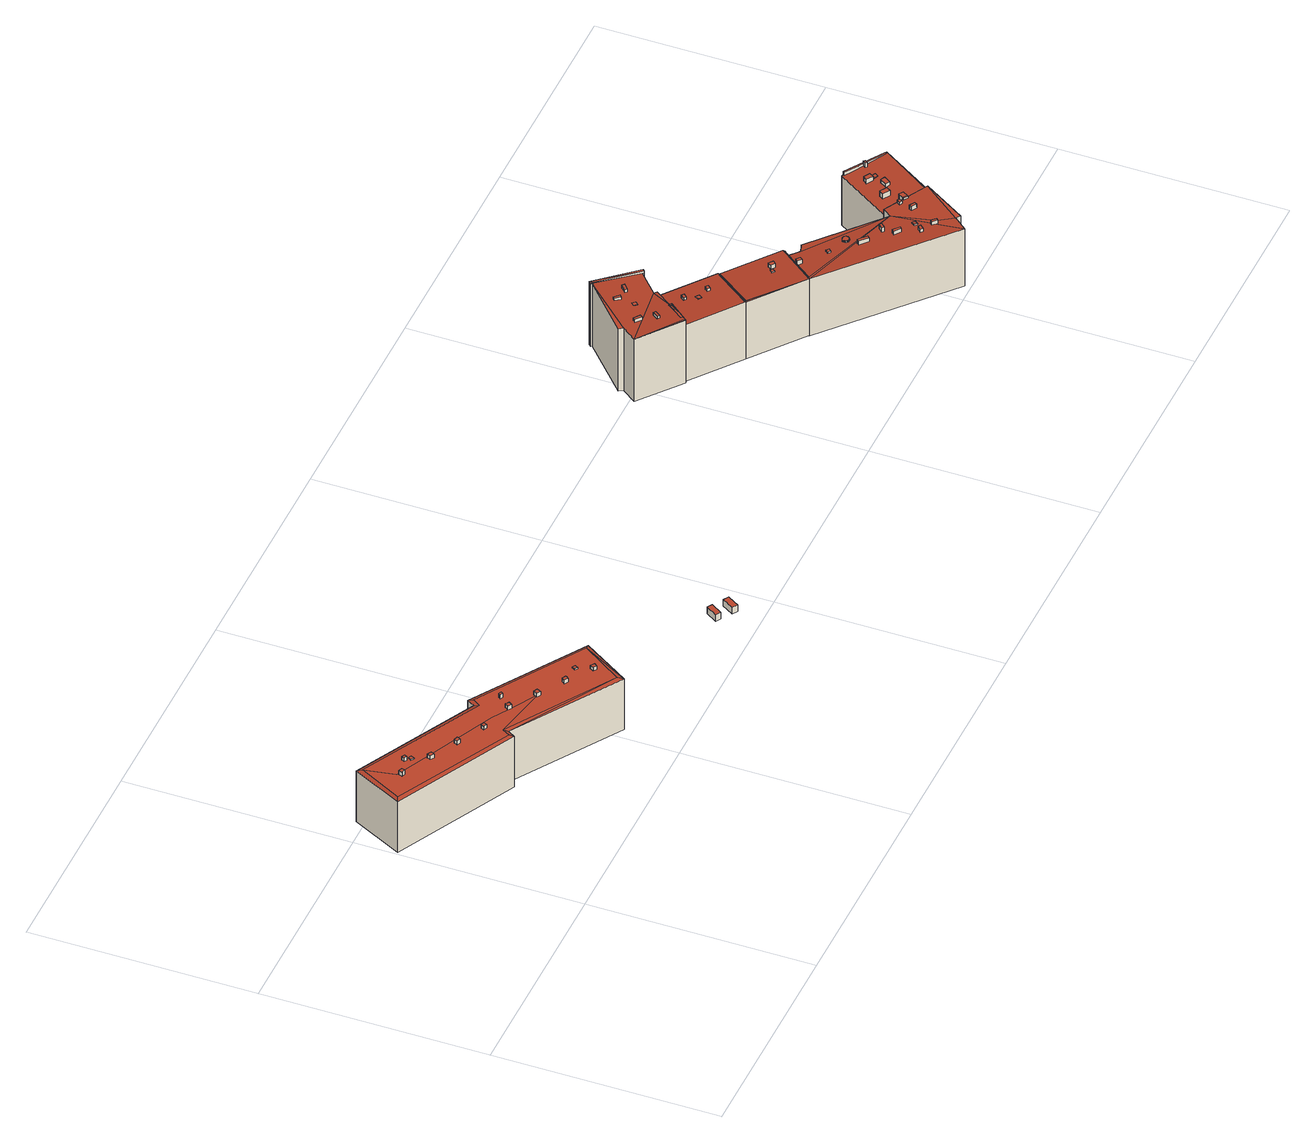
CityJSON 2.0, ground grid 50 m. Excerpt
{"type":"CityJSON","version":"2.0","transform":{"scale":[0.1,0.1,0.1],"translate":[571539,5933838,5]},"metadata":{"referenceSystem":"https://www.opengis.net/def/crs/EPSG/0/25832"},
"CityObjects":{
"building1":{"type":"Building","attributes":{"Grundfläche 2D":"747.176659","Grundhöhe NN":"5.432"},"children":["building1-1","building1-2","building1-3","building1-4","building1-5","building1-6","building1-7","building1-8","building1-9","building1-10","building1-11","building1-12"],"geometry":[{"type":"Solid","lod":"3","boundaries":[[[[0,1,2,3]],[[0,3,4,5]],[[6,7,2,1]],[[8,9,6]],[[9,7,6]],[[10,11,8]],[[8,11,9]],[[12,13,11,10]],[[14,15,13,12]],[[14,5,4,15]],[[16,17,18,19,20,7,9,11,13,15,4,21,22,23]],[[7,20,19,18,17,16,23,22,21,4,3,2]],[[24,25,1,0]],[[25,26,6,1]],[[26,27,8,6]],[[27,28,10,8]],[[28,29,12,10]],[[29,30,14,12]],[[30,31,5,14]],[[31,24,0,5]],[[25,24,31,30,29,28,27,26]]]],"semantics":{"surfaces":[{"type":"RoofSurface"},{"type":"WallSurface"},{"type":"GroundSurface"}],"values":[[0,0,0,0,0,0,0,0,0,0,0,0,1,1,1,1,1,1,1,1,2]]}}]},
"building1-1":{"type":"BuildingInstallation","parents":["building1"],"geometry":[{"type":"MultiSurface","lod":"3","boundaries":[[[32,33,34,35,36,37]],[[38,39,20,40,35,34,33]],[[40,41,36,35]],[[36,41,19,37]],[[32,37,19,42]],[[33,32,42,38]]],"semantics":{"surfaces":[{"type":"RoofSurface"},{"type":"WallSurface"}],"values":[0,1,1,1,1,1]}}]},
"building1-2":{"type":"BuildingInstallation","parents":["building1"],"geometry":[{"type":"MultiSurface","lod":"3","boundaries":[[[43,44,45,46]],[[47,48,46,45]],[[43,46,48,49]],[[44,43,49,50]],[[45,44,50,47]]],"semantics":{"surfaces":[{"type":"RoofSurface"},{"type":"WallSurface"}],"values":[0,1,1,1,1]}}]},
"building1-3":{"type":"BuildingInstallation","parents":["building1"],"geometry":[{"type":"MultiSurface","lod":"3","boundaries":[[[51,52,53,54]],[[54,53,55,56]],[[56,57,51,54]],[[52,51,57,58]],[[53,52,58,55]]],"semantics":{"surfaces":[{"type":"RoofSurface"},{"type":"WallSurface"}],"values":[0,1,1,1,1]}}]},
"building1-4":{"type":"BuildingInstallation","parents":["building1"],"geometry":[{"type":"MultiSurface","lod":"3","boundaries":[[[59,60,61,62]],[[62,61,63,64]],[[59,62,64,65]],[[60,59,65,66]],[[61,60,66,63]]],"semantics":{"surfaces":[{"type":"RoofSurface"},{"type":"WallSurface"}],"values":[0,1,1,1,1]}}]},
"building1-5":{"type":"BuildingInstallation","parents":["building1"],"geometry":[{"type":"MultiSurface","lod":"3","boundaries":[[[67,68,69,70]],[[70,69,71,72]],[[67,70,72,73]],[[68,67,73,74]],[[74,71,69,68]]],"semantics":{"surfaces":[{"type":"RoofSurface"},{"type":"WallSurface"}],"values":[0,1,1,1,1]}}]},
"building1-6":{"type":"BuildingInstallation","parents":["building1"],"geometry":[{"type":"MultiSurface","lod":"3","boundaries":[[[75,76,77,78]],[[78,77,79,80]],[[75,78,80,81]],[[76,75,81,82]],[[77,76,82,79]]],"semantics":{"surfaces":[{"type":"RoofSurface"},{"type":"WallSurface"}],"values":[0,1,1,1,1]}}]},
"building1-7":{"type":"BuildingInstallation","parents":["building1"],"geometry":[{"type":"MultiSurface","lod":"3","boundaries":[[[83,84,85,86]],[[86,85,87,88]],[[83,86,88,89]],[[84,83,89,90]],[[85,84,90,87]]],"semantics":{"surfaces":[{"type":"RoofSurface"},{"type":"WallSurface"}],"values":[0,1,1,1,1]}}]},
"building1-8":{"type":"BuildingInstallation","parents":["building1"],"geometry":[{"type":"MultiSurface","lod":"3","boundaries":[[[91,92,93,94,95,96,97]],[[95,94,93,98,17,99]],[[96,95,99,100]],[[18,101,97,96,100]],[[101,102,103,98,93,92,91,97]]],"semantics":{"surfaces":[{"type":"RoofSurface"},{"type":"WallSurface"}],"values":[0,1,1,1,1]}}]},
"building1-9":{"type":"BuildingInstallation","parents":["building1"],"geometry":[{"type":"MultiSurface","lod":"3","boundaries":[[[104,105,106,107,108]],[[109,106,105,110,111]],[[109,112,107,106]],[[113,104,108,107,112,114]],[[105,104,113,110]]],"semantics":{"surfaces":[{"type":"RoofSurface"},{"type":"WallSurface"}],"values":[0,1,1,1,1]}}]},
"building1-10":{"type":"BuildingInstallation","parents":["building1"],"geometry":[{"type":"MultiSurface","lod":"3","boundaries":[[[115,116,117,118]],[[118,117,119,120]],[[120,121,115,118]],[[121,122,116,115]],[[117,116,122,119]]],"semantics":{"surfaces":[{"type":"RoofSurface"},{"type":"WallSurface"}],"values":[0,1,1,1,1]}}]},
"building1-11":{"type":"BuildingInstallation","parents":["building1"],"geometry":[{"type":"MultiSurface","lod":"3","boundaries":[[[123,124,125,126]],[[124,123,127,128]],[[125,124,128,129]],[[126,125,129,130]],[[130,127,123,126]]],"semantics":{"surfaces":[{"type":"RoofSurface"},{"type":"WallSurface"}],"values":[0,1,1,1,1]}}]},
"building1-12":{"type":"BuildingInstallation","parents":["building1"],"geometry":[{"type":"MultiSurface","lod":"3","boundaries":[[[131,132,133,134]],[[134,133,135,136]],[[131,134,136,137]],[[132,131,137,138]],[[133,132,138,135]]],"semantics":{"surfaces":[{"type":"RoofSurface"},{"type":"WallSurface"}],"values":[0,1,1,1,1]}}]},
"building2":{"type":"Building","attributes":{"Grundfläche 2D":"8.033352","Grundhöhe NN":"6.344"},"geometry":[{"type":"Solid","lod":"3","boundaries":[[[[139,140,141,142]],[[143,144,145,146]],[[147,148,142,141]],[[148,149,139,142]],[[149,150,140,139]],[[150,147,141,140]],[[151,152,146,145]],[[152,153,143,146]],[[153,154,144,143]],[[154,151,145,144]],[[150,149,148,147]],[[154,153,152,151]]]],"semantics":{"surfaces":[{"type":"RoofSurface"},{"type":"WallSurface"},{"type":"GroundSurface"}],"values":[[0,0,1,1,1,1,1,1,1,1,2,2]]}}]},
"building3":{"type":"Building","attributes":{"Grundfläche 2D":"377.416380","Grundhöhe NN":"6.588"},"children":["building3-1","building3-2","building3-3","building3-4","building3-5","building3-6","building3-7","building3-8","building3-9","building3-10","building3-11"],"geometry":[{"type":"Solid","lod":"3","boundaries":[[[[155,156,157]],[[155,158,159,156]],[[160,161,162,156,159,158]],[[161,163,164,162]],[[165,156,162,166,167]],[[168,169,166]],[[166,169,170,171]],[[167,166,171,172]],[[173,167,172]],[[174,165,167]],[[175,176,177]],[[176,178,177]],[[179,180,181,182,183,184,176,175,185,186,187,186,188,189]],[[155,157,190,191]],[[157,156,192,190]],[[160,158,155,191,193,188,186]],[[160,186,185,161]],[[161,185,175,163]],[[194,162,164,163,175,177,195]],[[166,162,194,196]],[[168,166,196,197]],[[169,168,197,198]],[[172,171,170,169,198,199]],[[173,172,199,200]],[[167,173,200,201]],[[174,167,201,202]],[[165,174,202,203]],[[156,165,203,192]],[[189,188,193,204]],[[179,189,204,205]],[[180,179,205,206]],[[183,182,181,180,206,207]],[[208,178,176,184,183,207,209]],[[177,178,208,195]],[[208,209,207,206,205,204,193,191,190,192,203,202,201,200,199,198,197,196,194,195]]]],"semantics":{"surfaces":[{"type":"RoofSurface"},{"type":"WallSurface"},{"type":"GroundSurface"}],"values":[[0,0,0,0,0,0,0,0,0,0,0,0,0,1,1,1,1,1,1,1,1,1,1,1,1,1,1,1,1,1,1,1,1,1,2]]}}]},
"building3-1":{"type":"BuildingInstallation","parents":["building3"],"geometry":[{"type":"MultiSurface","lod":"3","boundaries":[[[210,211,212,213]],[[210,214,215,216]],[[216,211,210]],[[214,217,218,215]],[[219,220,210,213]],[[220,166,168,217,214,210]],[[168,169,218,217]],[[218,169,170,171,172,216,215]],[[172,173,211,216]],[[212,211,173,167,219,213]]],"semantics":{"surfaces":[{"type":"RoofSurface"},{"type":"WallSurface"}],"values":[0,0,0,0,1,1,1,1,1,1]}}]},
"building3-2":{"type":"BuildingInstallation","parents":["building3"],"geometry":[{"type":"MultiSurface","lod":"3","boundaries":[[[221,222,223,224]],[[224,223,225,226]],[[227,228,222,221]],[[225,223,222,228,229]],[[221,224,226,227]]],"semantics":{"surfaces":[{"type":"RoofSurface"},{"type":"WallSurface"}],"values":[0,1,1,1,1]}}]},
"building3-3":{"type":"BuildingInstallation","parents":["building3"],"geometry":[{"type":"MultiSurface","lod":"3","boundaries":[[[158,230,231,232,233,159,234,155]],[[235,232,231,230,160,161]],[[159,233,232,235,236]],[[160,230,158,155,158]]],"semantics":{"surfaces":[{"type":"RoofSurface"},{"type":"WallSurface"}],"values":[0,1,1,1]}}]},
"building3-4":{"type":"BuildingInstallation","parents":["building3"],"geometry":[{"type":"MultiSurface","lod":"3","boundaries":[[[237,238,239,240]],[[240,239,241,242]],[[237,240,242,243]],[[238,237,243,244]],[[239,238,244,241]]],"semantics":{"surfaces":[{"type":"RoofSurface"},{"type":"WallSurface"}],"values":[0,1,1,1,1]}}]},
"building3-5":{"type":"BuildingInstallation","parents":["building3"],"geometry":[{"type":"MultiSurface","lod":"3","boundaries":[[[245,246,247,248]],[[248,247,249,250]],[[245,248,250,251]],[[246,245,251,252]],[[247,246,252,249]]],"semantics":{"surfaces":[{"type":"RoofSurface"},{"type":"WallSurface"}],"values":[0,1,1,1,1]}}]},
"building3-6":{"type":"BuildingInstallation","parents":["building3"],"geometry":[{"type":"MultiSurface","lod":"3","boundaries":[[[253,254,255,256]],[[256,255,257,258]],[[253,256,258,259]],[[254,253,259,260]],[[255,254,260,257]]],"semantics":{"surfaces":[{"type":"RoofSurface"},{"type":"WallSurface"}],"values":[0,1,1,1,1]}}]},
"building3-7":{"type":"BuildingInstallation","parents":["building3"],"geometry":[{"type":"MultiSurface","lod":"3","boundaries":[[[261,262,263,264]],[[265,262,261,266,267]],[[265,268,263,262]],[[269,270,264,263,268]],[[270,266,261,264]]],"semantics":{"surfaces":[{"type":"RoofSurface"},{"type":"WallSurface"}],"values":[0,1,1,1,1]}}]},
"building3-8":{"type":"BuildingInstallation","parents":["building3"],"geometry":[{"type":"MultiSurface","lod":"3","boundaries":[[[271,272,273,274,275,276]],[[180,181,275,274]],[[181,187,276,275]],[[271,276,187,277,273,272]],[[277,180,274,273]]],"semantics":{"surfaces":[{"type":"RoofSurface"},{"type":"WallSurface"}],"values":[0,1,1,1,1]}}]},
"building3-9":{"type":"BuildingInstallation","parents":["building3"],"geometry":[{"type":"MultiSurface","lod":"3","boundaries":[[[278,279,280,281]],[[281,280,282,283]],[[278,281,283,284]],[[279,278,284,285]],[[280,279,285,282]]],"semantics":{"surfaces":[{"type":"RoofSurface"},{"type":"WallSurface"}],"values":[0,1,1,1,1]}}]},
"building3-10":{"type":"BuildingInstallation","parents":["building3"],"geometry":[{"type":"MultiSurface","lod":"3","boundaries":[[[286,287,288,289]],[[286,289,290,291]],[[289,288,292,290]],[[287,286,291,293]],[[288,287,293,292]]],"semantics":{"surfaces":[{"type":"RoofSurface"},{"type":"WallSurface"}],"values":[0,1,1,1,1]}}]},
"building3-11":{"type":"BuildingInstallation","parents":["building3"],"geometry":[{"type":"MultiSurface","lod":"3","boundaries":[[[294,295,296,297]],[[297,296,298,299]],[[294,297,299,300]],[[295,294,300,301]],[[296,295,301,298]]],"semantics":{"surfaces":[{"type":"RoofSurface"},{"type":"WallSurface"}],"values":[0,1,1,1,1]}}]},
"building4":{"type":"Building","attributes":{"Grundfläche 2D":"162.251306","Grundhöhe NN":"6.484"},"children":["building4-1","building4-2","building4-3"],"geometry":[{"type":"Solid","lod":"3","boundaries":[[[[302,303,304]],[[303,305,304]],[[306,307,308]],[[309,307,306]],[[310,311,308,307,312,302,304]],[[313,314,315,316,309,306,308,311,310,304,317,318]],[[319,312,307,309,316,320]],[[302,312,319,321]],[[303,302,321,322]],[[305,303,322,323]],[[304,305,323,317]],[[314,313,318,317,323,322,321,319,320,316,315]]]],"semantics":{"surfaces":[{"type":"RoofSurface"},{"type":"WallSurface"},{"type":"GroundSurface"}],"values":[[0,0,0,0,0,1,1,1,1,1,1,2]]}}]},
"building4-1":{"type":"BuildingInstallation","parents":["building4"],"geometry":[{"type":"MultiSurface","lod":"3","boundaries":[[[324,325,326,327]],[[327,326,328,329]],[[324,327,329,330]],[[325,324,330,331]],[[326,325,331,328]]],"semantics":{"surfaces":[{"type":"RoofSurface"},{"type":"WallSurface"}],"values":[0,1,1,1,1]}}]},
"building4-2":{"type":"BuildingInstallation","parents":["building4"],"geometry":[{"type":"MultiSurface","lod":"3","boundaries":[[[332,333,334,335]],[[335,334,336,337]],[[332,335,337,338]],[[333,332,338,339]],[[339,336,334,333]]],"semantics":{"surfaces":[{"type":"RoofSurface"},{"type":"WallSurface"}],"values":[0,1,1,1,1]}}]},
"building4-3":{"type":"BuildingInstallation","parents":["building4"],"geometry":[{"type":"MultiSurface","lod":"3","boundaries":[[[340,341,342,343,344,342,345]],[[341,340,311,308,343,342]],[[344,343,308,346]],[[345,342,344,346,347]],[[347,311,340,345]]],"semantics":{"surfaces":[{"type":"RoofSurface"},{"type":"WallSurface"}],"values":[0,1,1,1,1]}}]},
"building5":{"type":"Building","attributes":{"Grundfläche 2D":"420.841279","Grundhöhe NN":"6.395"},"children":["building5-1","building5-2","building5-3","building5-4","building5-5","building5-6","building5-7","building5-8","building5-9","building5-10","building5-11","building5-12"],"geometry":[{"type":"Solid","lod":"3","boundaries":[[[[348,311,310,304]],[[349,350,351,348,304,352]],[[353,354,355]],[[354,356,357,358,359,360,361,348,362,355]],[[349,352,355,362,348,351,350]],[[348,363,364,365]],[[365,366,311,348]],[[367,368,369,370,371]],[[370,369,372,373]],[[374,375,367,371,370,373]],[[352,304,376,377]],[[355,352,377,378]],[[353,355,378,379]],[[380,356,354,353,379,381]],[[361,360,359,358,357,356,380,382]],[[348,361,382,383]],[[363,348,383,384]],[[365,364,363,384,372,369,368]],[[365,368,367,366]],[[304,310,311,366,367,375,385,386,376]],[[374,373,372,384,383,382,380,381,379,378,377,376,386,385,375]]]],"semantics":{"surfaces":[{"type":"RoofSurface"},{"type":"WallSurface"},{"type":"GroundSurface"}],"values":[[0,0,0,0,0,0,0,0,1,1,1,1,1,1,1,1,1,1,1,1,2]]}}]},
"building5-1":{"type":"BuildingInstallation","parents":["building5"],"geometry":[{"type":"MultiSurface","lod":"3","boundaries":[[[387,388,389,390]],[[390,389,391,392]],[[387,390,392,393]],[[388,387,393,394]],[[389,388,394,391]]],"semantics":{"surfaces":[{"type":"RoofSurface"},{"type":"WallSurface"}],"values":[0,1,1,1,1]}}]},
"building5-2":{"type":"BuildingInstallation","parents":["building5"],"geometry":[{"type":"MultiSurface","lod":"3","boundaries":[[[395,396,397,398]],[[398,397,399,400]],[[395,398,400,401]],[[396,395,401,402]],[[397,396,402,399]]],"semantics":{"surfaces":[{"type":"RoofSurface"},{"type":"WallSurface"}],"values":[0,1,1,1,1]}}]},
"building5-3":{"type":"BuildingInstallation","parents":["building5"],"geometry":[{"type":"MultiSurface","lod":"3","boundaries":[[[403,404,405,406]],[[406,405,407,408]],[[403,406,408,409]],[[404,403,409,410]],[[405,404,410,407]]],"semantics":{"surfaces":[{"type":"RoofSurface"},{"type":"WallSurface"}],"values":[0,1,1,1,1]}}]},
"building5-4":{"type":"BuildingInstallation","parents":["building5"],"geometry":[{"type":"MultiSurface","lod":"3","boundaries":[[[411,412,413,414]],[[414,413,415,416]],[[411,414,416,417]],[[412,411,417,418]],[[413,412,418,415]]],"semantics":{"surfaces":[{"type":"RoofSurface"},{"type":"WallSurface"}],"values":[0,1,1,1,1]}}]},
"building5-5":{"type":"BuildingInstallation","parents":["building5"],"geometry":[{"type":"MultiSurface","lod":"3","boundaries":[[[419,420,421,422]],[[419,422,423,424]],[[425,420,419,424,426]],[[425,427,421,420]],[[423,422,421,427,428]]],"semantics":{"surfaces":[{"type":"RoofSurface"},{"type":"WallSurface"}],"values":[0,1,1,1,1]}}]},
"building5-6":{"type":"BuildingInstallation","parents":["building5"],"geometry":[{"type":"MultiSurface","lod":"3","boundaries":[[[429,430,431,432,433,434,435,436,437,438,439,440,441,442,443,444,445,446,447,448,449,450,451,452,453,454,455,456,457,458,459,460,461,462,463,464,465,466,467,468,469]],[[432,431,470,471]],[[433,432,471,472]],[[469,468,473,474]],[[429,469,474,475]],[[430,429,475,476]],[[431,430,476,470]],[[434,433,472,477]],[[435,434,477,478]],[[436,435,478,479]],[[437,436,479,480]],[[438,437,480,481]],[[439,438,481,482]],[[440,439,482,483]],[[441,440,483,484]],[[442,441,484,485]],[[443,442,485,486]],[[444,443,486,487]],[[445,444,487,488]],[[446,445,488,489]],[[447,446,489,490]],[[448,447,490,491]],[[449,448,491,492]],[[450,449,492,493]],[[451,450,493,494]],[[452,451,494,495]],[[453,452,495,496]],[[454,453,496,497]],[[455,454,497,498]],[[456,455,498,499]],[[457,456,499,500]],[[458,457,500,501]],[[459,458,501,502]],[[460,459,502,503]],[[461,460,503,504]],[[462,461,504,505]],[[463,462,505,506]],[[464,463,506,507]],[[465,464,507,508]],[[466,465,508,509]],[[467,466,509,510]],[[468,467,510,473]]],"semantics":{"surfaces":[{"type":"RoofSurface"},{"type":"WallSurface"}],"values":[0,1,1,1,1,1,1,1,1,1,1,1,1,1,1,1,1,1,1,1,1,1,1,1,1,1,1,1,1,1,1,1,1,1,1,1,1,1,1,1,1,1]}}]},
"building5-7":{"type":"BuildingInstallation","parents":["building5"],"geometry":[{"type":"MultiSurface","lod":"3","boundaries":[[[511,512,513,514,515]],[[516,517,511,515]],[[517,350,518,513,512,511]],[[518,519,514,513]],[[351,516,515,514,519]]],"semantics":{"surfaces":[{"type":"RoofSurface"},{"type":"WallSurface"}],"values":[0,1,1,1,1]}}]},
"building5-8":{"type":"BuildingInstallation","parents":["building5"],"geometry":[{"type":"MultiSurface","lod":"3","boundaries":[[[520,521,522,523]],[[523,522,524,525]],[[520,523,525,526]],[[521,520,526,527]],[[522,521,527,524]]],"semantics":{"surfaces":[{"type":"RoofSurface"},{"type":"WallSurface"}],"values":[0,1,1,1,1]}}]},
"building5-9":{"type":"BuildingInstallation","parents":["building5"],"geometry":[{"type":"MultiSurface","lod":"3","boundaries":[[[528,529,530,531,532]],[[533,534,530,529]],[[532,531,530,534,535,536]],[[537,528,532,536]],[[537,533,529,528]]],"semantics":{"surfaces":[{"type":"RoofSurface"},{"type":"WallSurface"}],"values":[0,1,1,1,1]}}]},
"building5-10":{"type":"BuildingInstallation","parents":["building5"],"geometry":[{"type":"MultiSurface","lod":"3","boundaries":[[[538,539,540,541]],[[541,540,542,543]],[[538,541,543,544]],[[539,538,544,545]],[[540,539,545,542]]],"semantics":{"surfaces":[{"type":"RoofSurface"},{"type":"WallSurface"}],"values":[0,1,1,1,1]}}]},
"building5-11":{"type":"BuildingInstallation","parents":["building5"],"geometry":[{"type":"MultiSurface","lod":"3","boundaries":[[[546,547,548,549]],[[549,548,357,358]],[[546,549,358,550]],[[547,546,550,551]],[[548,547,551,357]]],"semantics":{"surfaces":[{"type":"RoofSurface"},{"type":"WallSurface"}],"values":[0,1,1,1,1]}}]},
"building5-12":{"type":"BuildingInstallation","parents":["building5"],"geometry":[{"type":"MultiSurface","lod":"3","boundaries":[[[552,553,554,555]],[[555,554,556,557]],[[552,555,557,558]],[[553,552,558,559]],[[554,553,559,556]]],"semantics":{"surfaces":[{"type":"RoofSurface"},{"type":"WallSurface"}],"values":[0,1,1,1,1]}}]},
"building6":{"type":"Building","attributes":{"Grundfläche 2D":"159.631070","Grundhöhe NN":"6.366"},"children":["building6-1","building6-2","building6-3","building6-4","building6-5","building6-6","building6-7"],"geometry":[{"type":"Solid","lod":"3","boundaries":[[[[560,561,562,563,564,565,566,567,568,569,570]],[[565,571,572,566]],[[565,564,563,562,561,382,380]],[[571,565,380,381]],[[572,571,381,573]],[[566,572,573,574]],[[570,569,568,567,566,574,575]],[[561,560,570,575,382]],[[574,573,381,380,382,575]]]],"semantics":{"surfaces":[{"type":"RoofSurface"},{"type":"WallSurface"},{"type":"GroundSurface"}],"values":[[0,0,1,1,1,1,1,1,2]]}}]},
"building6-1":{"type":"BuildingInstallation","parents":["building6"],"geometry":[{"type":"MultiSurface","lod":"3","boundaries":[[[576,577,578,579]],[[580,581,577,576]],[[578,577,581,582]],[[582,583,579,578]],[[576,579,583,580]]],"semantics":{"surfaces":[{"type":"RoofSurface"},{"type":"WallSurface"}],"values":[0,1,1,1,1]}}]},
"building6-2":{"type":"BuildingInstallation","parents":["building6"],"geometry":[{"type":"MultiSurface","lod":"3","boundaries":[[[584,585,586,587]],[[588,589,587,586]],[[590,584,587,589,591]],[[585,584,590,592]],[[593,588,586,585,592]]],"semantics":{"surfaces":[{"type":"RoofSurface"},{"type":"WallSurface"}],"values":[0,1,1,1,1]}}]},
"building6-3":{"type":"BuildingInstallation","parents":["building6"],"geometry":[{"type":"MultiSurface","lod":"3","boundaries":[[[594,595,596,597]],[[598,599,594,597]],[[595,594,599,600]],[[600,601,596,595]],[[598,597,596,601]]],"semantics":{"surfaces":[{"type":"RoofSurface"},{"type":"WallSurface"}],"values":[0,1,1,1,1]}}]},
"building6-4":{"type":"BuildingInstallation","parents":["building6"],"geometry":[{"type":"MultiSurface","lod":"3","boundaries":[[[602,549,548,603]],[[564,604,603,548]],[[602,603,604,605]],[[605,563,549,602]],[[548,549,563,564]]],"semantics":{"surfaces":[{"type":"RoofSurface"},{"type":"WallSurface"}],"values":[0,1,1,1,1]}}]},
"building6-5":{"type":"BuildingInstallation","parents":["building6"],"geometry":[{"type":"MultiSurface","lod":"3","boundaries":[[[606,607,608,609]],[[606,609,610,611]],[[611,612,607,606]],[[608,607,612,613]],[[613,610,609,608]]],"semantics":{"surfaces":[{"type":"RoofSurface"},{"type":"WallSurface"}],"values":[0,1,1,1,1]}}]},
"building6-6":{"type":"BuildingInstallation","parents":["building6"],"geometry":[{"type":"MultiSurface","lod":"3","boundaries":[[[614,615,589,588,616,617,618,619]],[[567,568,569,618,617]],[[569,620,619,618]],[[620,621,622,591,589,615,614,619]],[[588,593,623,616]],[[623,567,617,616]]],"semantics":{"surfaces":[{"type":"RoofSurface"},{"type":"WallSurface"}],"values":[0,1,1,1,1,1]}}]},
"building6-7":{"type":"BuildingInstallation","parents":["building6"],"geometry":[{"type":"MultiSurface","lod":"3","boundaries":[[[624,625,626,627]],[[627,626,628,629]],[[624,627,629,630]],[[625,624,630,631]],[[626,625,631,628]]],"semantics":{"surfaces":[{"type":"RoofSurface"},{"type":"WallSurface"}],"values":[0,1,1,1,1]}}]}
},
"vertices":[
[6,406,137],[280,266,137],[278,276,140],[18,410,140],[67,506,140],[63,518,137],[290,282,137],[288,293,140],[527,130,137],[523,143,140],[594,235,137],[583,233,140],[348,394,137],[350,382,140],[337,377,137],[339,366,140],[314,328,140],[348,308,140],[356,303,140],[416,268,140],[406,270,140],[81,438,140],[161,400,140],[224,370,140],[6,406,4],[280,266,4],[290,282,4],[527,130,4],[594,235,4],[348,394,4],[337,377,4],[63,518,4],
[418,273,150],[410,277,150],[406,270,150],[406,269,150],[414,264,150],[416,268,150],[410,277,140],[408,273,140],[406,269,140],[414,264,140],[418,273,140],
[373,334,151],[379,331,151],[382,336,151],[376,339,151],[382,336,140],[376,339,140],[373,334,140],[379,331,140],
[517,226,143],[522,233,143],[515,237,143],[511,230,143],[515,237,140],[511,230,140],[517,226,140],[522,233,140],
[530,190,149],[535,197,149],[527,203,149],[522,195,149],[527,203,140],[522,195,140],[530,190,140],[535,197,140],
[128,436,150],[131,442,150],[125,445,150],[123,439,150],[125,445,140],[123,439,140],[128,436,140],[131,442,140],
[156,388,150],[160,396,150],[151,401,150],[148,393,150],[151,401,140],[148,393,140],[156,388,140],[160,396,140],
[218,357,150],[222,365,150],[213,368,150],[210,360,150],[213,368,140],[210,360,140],[218,357,140],[222,365,140],
[355,313,150],[353,314,150],[352,315,150],[348,308,150],[347,308,150],[355,302,150],[360,310,150],[352,315,140],[347,308,140],[355,302,140],[360,310,140],[355,313,140],[353,314,140],
[477,235,150],[469,240,150],[464,233,150],[472,228,150],[476,233,150],[464,233,140],[469,240,140],[467,238,140],[472,228,140],[477,235,140],[476,233,140],
[87,423,151],[90,431,151],[82,434,151],[79,426,151],[82,434,140],[79,426,140],[87,423,140],[90,431,140],
[135,435,143],[131,428,143],[138,424,143],[141,432,143],[135,435,140],[131,428,140],[138,424,140],[141,432,140],
[280,325,150],[283,333,150],[276,336,150],[272,329,150],[276,336,140],[272,329,140],[280,325,140],[283,333,140],
[904,75,30],[920,100,30],[909,107,30],[893,82,30],[938,53,30],[954,79,30],[942,86,30],[927,60,30],[909,107,13],[893,82,13],[904,75,13],[920,100,13],[942,86,13],[927,60,13],[938,53,13],[954,79,13],
[1546,413,180],[1452,486,180],[1544,412,180],[1547,415,180],[1543,418,180],[1582,458,177],[1579,461,177],[1605,506,173],[1612,501,173],[1609,503,173],[1476,518,180],[1653,550,173],[1578,628,180],[1655,547,173],[1659,551,173],[1656,553,173],[1584,632,180],[1581,635,180],[1575,630,180],[1470,527,180],[1612,501,159],[1614,504,158],[1609,503,158],[1611,506,158],[1660,332,165],[1661,332,165],[1722,411,159],[1724,412,159],[1726,416,158],[1725,417,158],[1579,461,161],[1582,458,161],[1721,412,159],[1547,415,165],[1658,329,165],[1544,412,16],[1546,413,16],[1452,486,16],[1547,415,16],[1605,506,16],[1609,503,16],[1653,550,16],[1655,547,16],[1659,551,16],[1581,635,16],[1575,630,16],[1578,628,16],[1470,527,16],[1476,518,16],[1658,329,16],[1660,332,16],[1661,332,16],[1726,416,16],[1611,506,16],[1725,417,16],
[1581,628,181],[1575,630,181],[1578,628,181],[1579,627,181],[1653,550,178],[1584,632,181],[1581,635,181],[1655,547,178],[1659,551,178],[1579,627,180],[1581,628,180],
[1581,559,184],[1585,555,184],[1597,565,184],[1592,570,184],[1597,565,176],[1592,570,176],[1581,559,177],[1585,555,176],[1593,561,176],
[1582,458,180],[1579,461,180],[1577,462,180],[1577,461,180],[1542,416,180],[1577,462,177],[1577,461,177],
[1516,495,185],[1520,500,185],[1507,510,185],[1503,505,185],[1507,510,178],[1503,505,178],[1516,495,177],[1520,500,177],
[1556,521,178],[1562,527,178],[1556,533,178],[1550,527,178],[1556,533,177],[1550,527,177],[1556,521,176],[1562,527,176],
[1558,557,184],[1563,561,184],[1552,572,184],[1548,568,184],[1552,572,179],[1548,568,179],[1558,557,178],[1563,561,178],
[1538,480,184],[1529,468,184],[1534,464,184],[1543,476,184],[1529,468,178],[1538,480,177],[1531,470,178],[1534,464,178],[1538,469,178],[1543,476,177],
[1721,412,162],[1660,333,167],[1659,333,167],[1661,332,167],[1722,411,161],[1721,412,161],[1659,333,165],
[1620,448,168],[1625,444,168],[1631,451,168],[1626,455,168],[1631,451,160],[1626,455,160],[1620,448,161],[1625,444,161],
[1674,417,168],[1669,421,168],[1663,414,168],[1668,410,168],[1668,410,161],[1674,417,160],[1663,414,161],[1669,421,160],
[1641,417,162],[1646,425,162],[1639,430,162],[1634,422,162],[1639,430,161],[1634,422,161],[1641,417,161],[1646,425,161],
[1661,332,164],[1660,332,164],[1773,239,164],[1658,329,164],[1840,320,157],[1842,325,156],[1839,319,157],[1843,324,156],[1775,241,164],[1776,242,164],[1726,416,156],[1776,242,15],[1839,319,15],[1840,320,15],[1843,324,15],[1773,239,15],[1775,241,15],[1726,416,15],[1842,325,15],[1661,332,15],[1660,332,15],[1658,329,15],
[1771,313,162],[1776,319,162],[1772,323,162],[1766,317,162],[1772,323,159],[1766,317,160],[1771,313,160],[1776,319,159],
[1785,317,169],[1791,324,169],[1782,331,169],[1776,324,169],[1782,331,158],[1776,324,159],[1785,317,159],[1791,324,158],
[1776,242,166],[1811,285,162],[1831,310,160],[1839,319,159],[1839,320,159],[1775,243,166],[1839,320,157],[1775,243,164],
[2022,166,155],[2029,60,161],[2028,69,161],[2028,77,160],[2032,10,164],[2065,32,164],[2125,126,164],[2056,39,164],[2126,128,164],[2084,155,160],[2075,161,159],[2068,165,158],[2062,169,158],[2035,186,155],[2038,72,161],[1873,297,155],[1869,296,155],[1853,290,156],[1831,310,156],[1831,310,142],[1853,290,142],[1869,296,142],[1840,320,142],[1839,319,142],[1869,296,14],[1840,320,14],[1839,319,14],[1831,310,14],[1773,239,14],[2032,10,14],[2056,39,14],[2065,32,14],[2126,128,14],[2125,126,14],[2035,186,14],[2022,166,14],[1873,297,14],[1776,242,14],[1775,241,14],
[1995,84,170],[2003,93,170],[1999,97,170],[1990,88,170],[1999,97,161],[1990,88,162],[1995,84,162],[2003,93,161],
[1979,167,170],[1975,171,170],[1966,162,170],[1970,158,170],[1966,162,158],[1970,158,158],[1979,167,157],[1975,171,157],
[1928,173,170],[1933,178,170],[1915,194,170],[1911,189,170],[1915,194,159],[1911,189,160],[1928,173,160],[1933,178,159],
[2014,104,162],[2020,112,161],[2014,117,161],[2008,109,162],[2014,117,159],[2008,109,159],[2014,104,159],[2020,112,159],
[2063,130,170],[2052,137,170],[2049,131,170],[2060,125,170],[2060,125,160],[2063,130,160],[2052,137,159],[2058,133,159],[2049,131,159],[2056,127,159],
[1921,213,162],[1922,214,162],[1923,215,162],[1923,216,162],[1924,217,162],[1924,218,162],[1924,219,162],[1924,220,162],[1924,221,162],[1923,222,162],[1923,223,162],[1922,224,162],[1921,225,162],[1920,226,162],[1919,226,162],[1918,226,162],[1917,226,162],[1916,226,162],[1915,226,162],[1914,226,162],[1913,225,162],[1912,225,162],[1911,224,162],[1911,223,162],[1910,222,162],[1910,221,162],[1910,220,162],[1910,219,162],[1910,218,162],[1910,217,162],[1910,216,162],[1911,215,162],[1912,214,162],[1913,213,162],[1914,212,162],[1915,212,162],[1916,212,162],[1917,212,162],[1918,212,162],[1919,212,162],[1920,213,162],[1923,215,157],[1923,216,157],[1924,217,157],[1919,212,158],[1920,213,158],[1921,213,157],[1922,214,157],[1924,218,157],[1924,219,157],[1924,220,157],[1924,221,157],[1923,222,157],[1923,223,157],[1922,224,157],[1921,225,157],[1920,226,157],[1919,226,157],[1918,226,157],[1917,226,157],[1916,226,157],[1915,226,157],[1914,226,157],[1913,225,157],[1912,225,157],[1911,224,157],[1911,223,157],[1910,222,157],[1910,221,158],[1910,220,158],[1910,219,158],[1910,218,158],[1910,217,158],[1910,216,158],[1911,215,158],[1912,214,158],[1913,213,158],[1914,212,158],[1915,212,158],[1916,212,158],[1917,212,158],[1918,212,158],
[2021,76,170],[2028,69,170],[2030,67,170],[2034,71,170],[2025,80,170],[2025,80,160],[2021,76,161],[2030,67,161],[2034,71,161],
[1821,278,170],[1813,285,170],[1808,279,170],[1816,272,170],[1808,279,159],[1816,272,159],[1821,278,159],[1813,285,159],
[2057,160,165],[2063,157,165],[2067,165,165],[2066,165,165],[2062,168,165],[2063,157,158],[2067,165,158],[2066,165,158],[2062,168,158],[2057,160,158],
[1870,232,162],[1875,238,162],[1869,243,162],[1864,237,162],[1869,243,158],[1864,237,159],[1870,232,159],[1875,238,158],
[2074,158,164],[2082,152,164],[2084,155,164],[2075,161,164],[2074,158,159],[2082,152,160],
[1980,125,169],[1984,129,169],[1971,141,169],[1966,136,169],[1971,141,159],[1966,136,160],[1980,125,160],[1984,129,159],
[2110,305,143],[2035,186,143],[2062,169,146],[2075,161,147],[2084,155,147],[2126,128,151],[2205,249,151],[2202,251,151],[2146,286,146],[2116,306,144],[2112,308,143],[2125,126,151],[2127,125,151],[2127,125,14],[2205,249,14],[2112,308,14],
[2081,213,159],[2075,204,159],[2090,194,159],[2096,204,159],[2081,213,145],[2075,204,145],[2090,194,146],[2096,204,146],
[2149,272,159],[2153,269,159],[2157,275,159],[2153,278,159],[2157,275,152],[2153,278,152],[2149,272,147],[2153,278,147],[2153,269,147],[2157,275,147],
[2106,252,157],[2120,243,157],[2125,252,157],[2112,260,157],[2112,260,145],[2106,252,145],[2120,243,146],[2125,252,146],
[2082,172,164],[2091,166,164],[2091,166,147],[2082,172,147],
[2133,238,149],[2138,246,149],[2130,250,149],[2125,242,149],[2125,242,147],[2133,238,147],[2138,246,147],[2130,250,147],
[2144,283,152],[2145,283,152],[2200,248,152],[2202,251,152],[2116,306,152],[2114,303,152],[2114,303,144],[2144,283,146],[2145,283,146],[2200,248,151],
[2127,221,156],[2118,226,156],[2109,211,156],[2118,206,156],[2109,211,147],[2118,206,148],[2127,221,148],[2118,226,147]
]}
